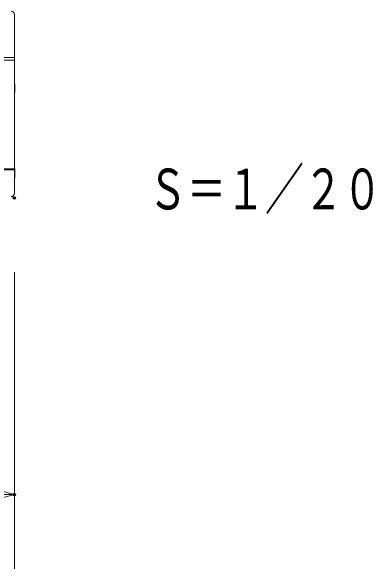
# Model space of a CAD drawing. Units: millimetres, scale not verified. Extents: x -63 to 62, y -57 to 57.
# Drawn here: x 33.65 to 43.4, y -9.12 to 5.92 of the extents above; entities that cross this region are included whole.
import ezdxf
from ezdxf.enums import TextEntityAlignment as Align

# ---------------------------------------------------------------- set-up
doc = ezdxf.new("R2010")
doc.units = ezdxf.units.MM
doc.header["$LTSCALE"] = 0.125
doc.header["$PDMODE"] = 32
doc.header["$PDSIZE"] = 0.0625
for name, color, linetype, lineweight in [('0-0_0', 7, 'Continuous', 9), ('0-3_GAIKEI', 7, 'Continuous', 9), ('0-6_SUNPO', 7, 'Continuous', 9)]:
    doc.layers.add(name, color=color, linetype=linetype, lineweight=lineweight)
doc.layers.add('0-4_TOUROKU', color=7, linetype='Continuous')
doc.layers.add('0-5_DEFPOINTS', color=7, linetype='Continuous')
doc.styles.add('ＭＳ ゴシック', font='')
doc.styles.get('ＭＳ ゴシック').set_extended_font_data('MS Gothic')

# ---------------------------------------------------------------- blocks, each defined once
blk = doc.blocks.new('_OPEN30')
at = {"layer": '0-0_0'}
blk.add_line((0, 0), (-1, 0), dxfattribs=at)
blk.add_lwpolyline([(-1, 0.26795), (0, 0), (-1, -0.26795)], dxfattribs=at)
blk = doc.blocks.new('D8')
at = {"layer": '0-5_DEFPOINTS'}
for p in [(14.1472, 5.4504), (29.3972, 5.4504), (29.3972, -2.5496)]:
    blk.add_point(p, dxfattribs=at)
at = {"layer": '0-6_SUNPO'}
for p, q in [((14.1472, 3.4504), (14.1472, -4.5496)), ((29.3972, 3.4504), (29.3972, -4.5496)), ((16.1472, -2.5496), (27.3972, -2.5496))]:
    blk.add_line(p, q, dxfattribs=at)
at = {"layer": '0-6_SUNPO', "xscale": 2, "yscale": 2, "rotation": 180}
blk.add_blockref('_OPEN30', (14.1472, -2.5496), dxfattribs=at)
at = {"layer": '0-6_SUNPO', "xscale": 2, "yscale": 2}
blk.add_blockref('_OPEN30', (29.3972, -2.5496), dxfattribs=at)
at = {"layer": '0-6_SUNPO', "style": 'ＭＳ ゴシック'}
blk.add_text('305', height=1.833, dxfattribs=at).set_placement((19.8972, -2.0496), align=Align.BOTTOM_LEFT)

msp = doc.modelspace()

# ---------------------------------------------------------------- linework, layer by layer
at = {"layer": '0-3_GAIKEI', "lineweight": 18}
for p, q in [((33.734, 5.829), (33.734, 0.999)), ((33.734, 0.999), (33.7334, 0.999))]:
    msp.add_line(p, q, dxfattribs=at)
at = {"layer": '0-3_GAIKEI', "color": 1, "lineweight": 18}
for p, q in [((33.734, 4.669), (19.864, 4.669)), ((33.734, 4.594), (20.2343, 4.594)), ((33.734, 3.949), (33.749, 3.949)), ((33.749, 3.949), (33.749, 3.724)), ((33.734, 3.854), (33.749, 3.854)), ((33.734, 3.724), (33.749, 3.724)), ((20.2843, 1.669), (33.734, 1.669)), ((33.734, 1.674), (33.749, 1.674)), ((33.749, 1.674), (33.749, 1.424)), ((20.2843, 1.644), (33.734, 1.644)), ((33.734, 1.6202), (33.749, 1.6202)), ((33.734, 1.4777), (33.749, 1.4777)), ((33.734, 1.424), (33.749, 1.424))]:
    msp.add_line(p, q, dxfattribs=at)
at = {"layer": '0-3_GAIKEI', "lineweight": 18}
for centre, start, end in [((33.644, 5.829), 0, 90), ((33.644, 1.009), 270, 0)]:
    msp.add_arc(centre, 0.09, start, end, dxfattribs=at)

# ---------------------------------------------------------------- block references
at = {"layer": '0-6_SUNPO'}
msp.add_blockref('D8', (4.3375, -4.5662), dxfattribs=at)

# ---------------------------------------------------------------- texts
at = {"layer": '0-4_TOUROKU', "style": 'ＭＳ ゴシック', "width": 0.7}
msp.add_text('Ｓ＝１／２０', height=1.1, dxfattribs=at).set_placement((37.3431, 0.2437), align=Align.BOTTOM_LEFT)

doc.saveas('drawing.dxf')
